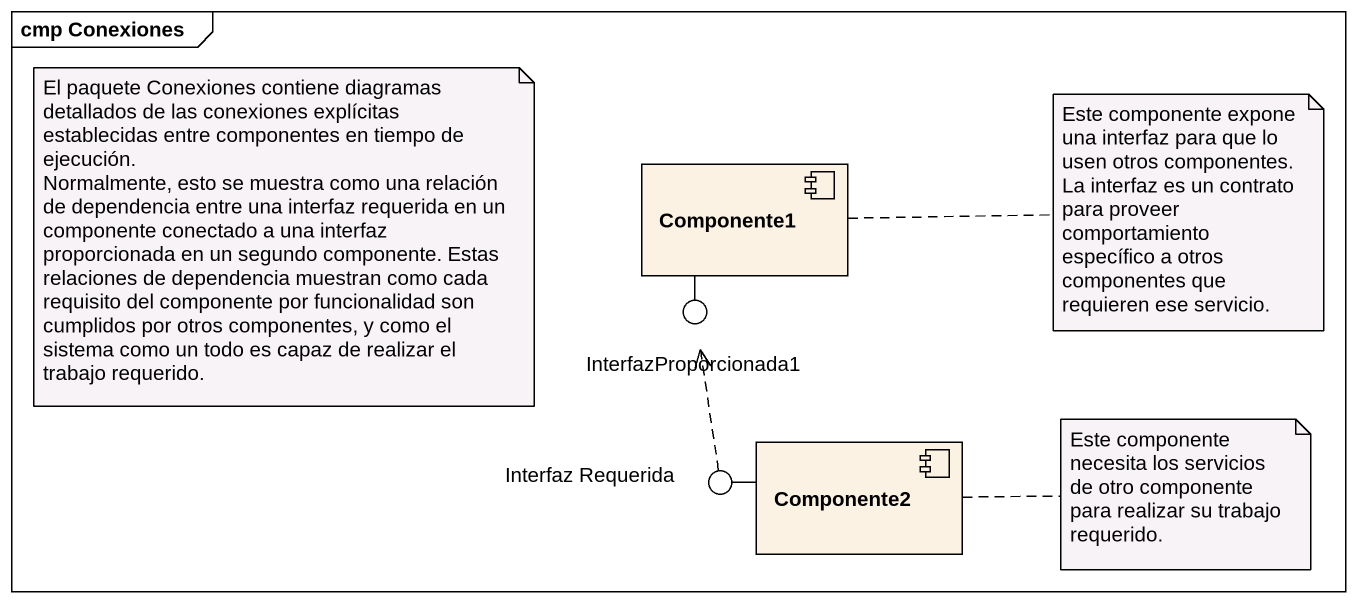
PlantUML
@startuml
mainframe cmp Conexiones
component Componente1
() InterfazProporcionada1
component Componente2
() "Interfaz Requerida" as Interfaz_Requerida
Componente1 -- InterfazProporcionada1
Componente2 -left- Interfaz_Requerida
Interfaz_Requerida .up.> InterfazProporcionada1
note as N1
  El paquete Conexiones contiene diagramas detallados de las conexiones explícitas establecidas entre componentes en tiempo de ejecución.
  Normalmente, esto se muestra como una relación de dependencia entre una interfaz requerida en un componente conectado a una interfaz proporcionada en un segundo componente. Estas relaciones de dependencia muestran como cada requisito del componente por funcionalidad son cumplidos por otros componentes, y como el sistema como un todo es capaz de realizar el trabajo requerido.
end note
note right of Componente1 : Este componente expone una interfaz para que lo usen otros componentes. La interfaz es un contrato para proveer comportamiento específico a otros componentes que requieren ese servicio.
note right of Componente2 : Este componente necesita los servicios de otro componente para realizar su trabajo requerido.
@enduml
